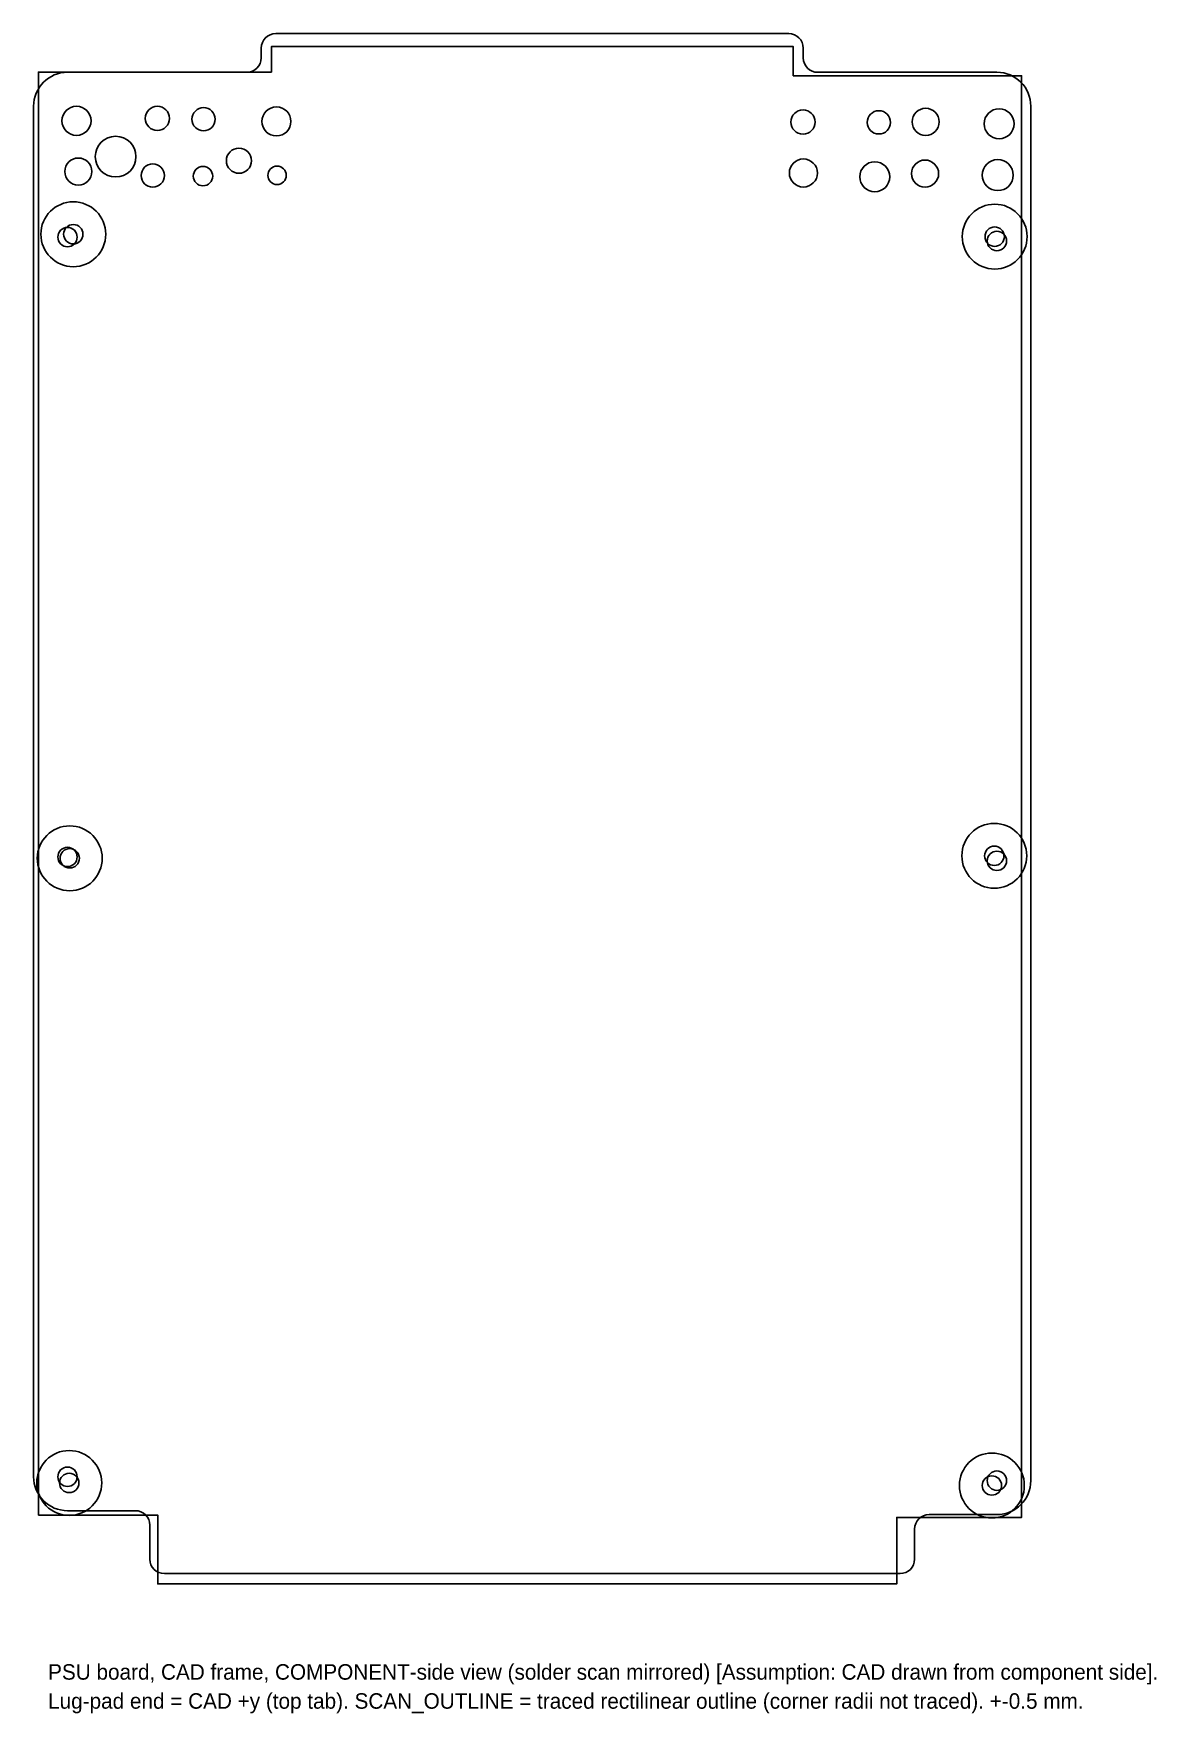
# Model space of a CAD drawing. Header units: metres. Extents: x -52 to 64, y -93 to 80.
import ezdxf

# ---------------------------------------------------------------- set-up
doc = ezdxf.new("R2010")
doc.units = ezdxf.units.M
for name, color, linetype in [('CAD_OUTLINE', 8, 'Continuous'), ('HOLES', 5, 'Continuous'), ('LUG_PADS', 2, 'Continuous'), ('NOTES', 7, 'Continuous'), ('SCAN_OUTLINE', 1, 'Continuous')]:
    doc.layers.add(name, color=color, linetype=linetype)

msp = doc.modelspace()

# ---------------------------------------------------------------- linework, layer by layer
at = {"layer": 'CAD_OUTLINE'}
for p, q in [((26.46, 79.97), (-26.5, 79.97)), ((-28, 78.47), (-28, 77.47)), ((27.96, 77.47), (27.96, 78.47)), ((-29.5, 75.97), (-48, 75.97)), ((47.96, 75.97), (29.46, 75.97)), ((-51.5, 72.47), (-51.5, -69.05)), ((51.46, -69.45), (51.46, 72.47)), ((-48, -72.55), (-41, -72.55)), ((-39.5, -74.05), (-39.5, -77.55)), ((39.46, -77.55), (39.46, -74.45)), ((40.96, -72.95), (47.96, -72.95)), ((-38, -79.05), (37.96, -79.05))]:
    msp.add_line(p, q, dxfattribs=at)
for centre in [(-48, 58.95), (47.96, 58.55), (-48, -5.05), (47.96, -5.45), (-48, -69.05), (47.96, -69.45)]:
    msp.add_circle(centre, 1, dxfattribs=at)
for centre, radius, start, end in [((-26.5, 78.47), 1.5, 90, 180), ((26.46, 78.47), 1.5, 0, 90), ((-29.5, 77.47), 1.5, -90, 0), ((29.46, 77.47), 1.5, -180, -90), ((-48, 72.47), 3.5, 90, 180), ((47.96, 72.47), 3.5, 0, 90), ((-48, -69.05), 3.5, 180, 270), ((47.96, -69.45), 3.5, -90, 0), ((-41, -74.05), 1.5, 0, 90), ((40.96, -74.45), 1.5, 90, 180), ((-38, -77.55), 1.5, -180, -90), ((37.96, -77.55), 1.5, -90, 0)]:
    msp.add_arc(centre, radius, start, end, dxfattribs=at)
at = {"layer": 'HOLES'}
for centre, radius in [((-47.4, 59.25), 3.35), ((47.73, 59), 3.35), ((-47.4, 59.25), 1), ((47.73, 59), 1), ((47.69, -4.93), 3.35), ((-47.77, -5.19), 3.35), ((-47.77, -5.19), 1), ((47.69, -4.93), 1), ((-47.82, -69.69), 3.35), ((47.44, -69.95), 3.35), ((-47.82, -69.69), 1), ((47.44, -69.95), 1)]:
    msp.add_circle(centre, radius, dxfattribs=at)
at = {"layer": 'LUG_PADS'}
for centre, radius in [((-47.07, 70.96), 1.5), ((-38.72, 71.21), 1.25), ((-33.95, 71.12), 1.2), ((-26.43, 70.9), 1.5), ((27.94, 70.83), 1.25), ((35.77, 70.8), 1.2), ((40.6, 70.85), 1.4), ((48.19, 70.65), 1.55), ((-43.03, 67.26), 2.1), ((-30.3, 66.84), 1.3), ((-46.88, 65.72), 1.4), ((-39.2, 65.31), 1.2), ((-34.01, 65.25), 1), ((-26.36, 65.33), 0.95), ((27.98, 65.57), 1.45), ((35.35, 65.18), 1.55), ((40.54, 65.51), 1.4), ((48.05, 65.35), 1.6)]:
    msp.add_circle(centre, radius, dxfattribs=at)
at = {"layer": 'SCAN_OUTLINE'}
msp.add_lwpolyline([(-51, -73), (-38.69, -73), (-38.69, -80.12), (37.62, -80.12), (37.62, -73.25), (50.5, -73.25), (50.5, 75.62), (26.94, 75.62), (26.94, 78.62), (-26.94, 78.62), (-26.94, 76), (-51, 76)], close=True, dxfattribs=at)

# ---------------------------------------------------------------- texts
at = {"layer": 'NOTES'}
for s, p in [('PSU board, CAD frame, COMPONENT-side view (solder scan mirrored) [Assumption: CAD drawn from component side].', (-50, -90)), ('Lug-pad end = CAD +y (top tab). SCAN_OUTLINE = traced rectilinear outline (corner radii not traced). +-0.5 mm.', (-50, -93))]:
    msp.add_text(s, height=1.6, dxfattribs=at).set_placement(p)

doc.saveas('drawing.dxf')
